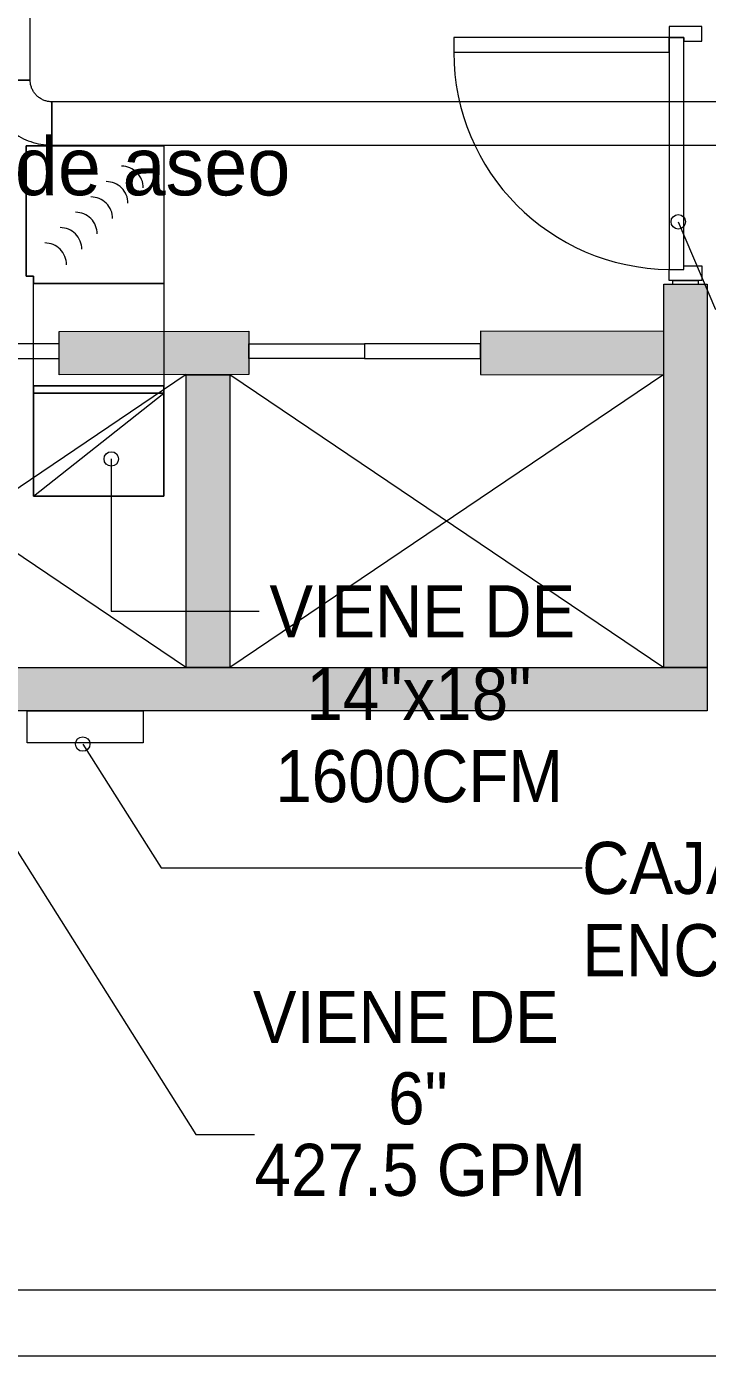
# Model space of a CAD drawing. Header units: metres. Extents: x 32 to 132, y -29 to 44.
# Drawn here: x 66.303 to 68.654, y -16.57 to -11.971 of the extents above; entities that cross this region are included whole.
import ezdxf

# ---------------------------------------------------------------- set-up
doc = ezdxf.new("R2010")
doc.units = ezdxf.units.M
doc.header["$LTSCALE"] = 100
doc.linetypes.add('Hidden 1_5', pattern=[0.0022, 0.0015, -0.0007])
doc.layers.add('A-DETL', color=7, linetype='Continuous', lineweight=9, true_color=0x00a600)
for name, color, linetype, lineweight in [('A-GENM', 7, 'Continuous', 18), ('A-WALL', 8, 'Continuous', 9), ('Arqui', 8, 'Continuous', 0), ('G-ANNO-TEXT', 7, 'Continuous', 9), ('M-HVAC-DUCT', 7, 'Continuous', 18), ('M-HVAC-DUCT-ANNO', 7, 'Hidden 1_5', 18), ('M-HVAC-DUCT-IDEN', 7, 'Continuous', 9), ('P-PIPE-IDEN', 7, 'Continuous', 9)]:
    doc.layers.add(name, color=color, linetype=linetype, lineweight=lineweight)
doc.styles.add('SansSerif_2', font='SANSS__.TTF', dxfattribs={"width": 0.9, "height": 0.18})

# ---------------------------------------------------------------- blocks, each defined once
blk = doc.blocks.new('A$C648cc0e8')
at = {"layer": 'Arqui', "ltscale": 0.03}
h = blk.add_hatch(color=256, dxfattribs=at)
h.dxf.hatch_style = 1
h.paths.add_polyline_path([(24.0211, 17.3004), (24.0211, 17.1504), (24.3693, 17.1504), (24.3693, 17.3004)])
h.paths.add_polyline_path([(24.3693, 17.3004), (24.5193, 17.3004), (24.5193, 15.9507), (24.3693, 15.9507)])
h.paths.add_polyline_path([(27.0808, 15.8004), (27.0808, 15.9504), (24.0211, 15.9508), (24.0211, 15.8007)])
h.paths.add_polyline_path([(23.6711, 11.1767), (23.6711, 15.8014), (23.5211, 15.8014), (23.5211, 11.5421), (23.5211, 11.1767)])
h.paths.add_polyline_path([(27.0808, 12.626), (26.9307, 12.626), (26.9307, 15.8004), (27.0808, 15.8004)])
h.paths.add_polyline_path([(25.6805, 12.776), (25.6807, 11.0864), (25.8307, 11.0864), (25.8305, 12.776)])
h.paths.add_polyline_path([(25.8307, 11.0864), (25.9807, 11.0866), (25.9807, 11.2367), (25.8307, 11.2365)])
h.paths.add_polyline_path([(27.0808, 11.2366), (26.9307, 11.2366), (26.9307, 10.5869), (27.0807, 10.5869)])
h.paths.add_polyline_path([(26.8808, 11.0864), (26.9307, 11.0866), (26.9307, 11.2367), (26.8808, 11.2364)])
h.paths.add_polyline_path([(26.9308, 9.3869), (26.9308, 8.892), (27.0808, 8.892), (27.0808, 9.3869)])
h.paths.add_polyline_path([(23.5211, 8.742), (27.0808, 8.742), (27.0808, 8.892), (24.0211, 8.892), (24.0211, 8.7766), (23.5211, 8.7766)])
h.paths.add_polyline_path([(30.3965, 11.2366), (30.3965, 11.0866), (29.8301, 11.0866), (29.8301, 8.722), (29.68, 8.722), (29.68, 11.2366)])
h.paths.add_polyline_path([(32.9489, 11.2366), (32.9489, 11.0866), (32.5211, 11.0866), (32.5211, 11.1766), (32.0211, 11.1766), (32.0211, 11.0866), (31.5965, 11.0866), (31.5965, 11.2366)])
h.paths.add_polyline_path([(29.8301, 8.722), (36.8726, 8.722), (36.8726, 8.8747), (29.8301, 8.8747)])
h.paths.add_polyline_path([(35.1481, 11.2366), (35.1481, 11.0866), (34.1489, 11.0866), (34.1489, 11.2366)])
h.paths.add_polyline_path([(34.5735, 8.8747), (34.7235, 8.8747), (34.7235, 11.0866), (34.5735, 11.0866), (34.5735, 11.0886), (34.5735, 8.8747), (34.5734, 8.8747)])
h.paths.add_polyline_path([(36.3481, 11.2366), (36.3481, 11.0866), (36.8726, 11.0866), (36.8726, 8.722), (37.0227, 8.722), (37.0227, 11.2366)])
h.paths.add_polyline_path([(40.0187, 8.8766), (43.8199, 8.8766), (43.8199, 8.7266), (39.4687, 8.7265), (39.4687, 11.1756), (39.5187, 11.1757), (39.5187, 8.7757), (40.0187, 8.7757)])
h.paths.add_polyline_path([(43.254, 10.3802), (43.254, 8.8766), (43.104, 8.8766), (43.1039, 10.3802)], flags=17)
h.paths.add_polyline_path([(43.254, 10.3802), (43.6699, 10.3803), (43.6699, 10.2302), (43.254, 10.2302)], flags=17)
h.paths.add_polyline_path([(43.8199, 10.3803), (43.8199, 8.8766), (43.6699, 8.8766), (43.6699, 10.3803)])
h.paths.add_polyline_path([(39.6322, 11.1753), (39.6322, 14.7882), (39.4687, 14.7882), (39.4687, 11.176)])
h.paths.add_polyline_path([(40.6752, 12.6961), (43.6699, 12.6961), (43.6699, 12.5461), (40.6752, 12.5461)])
h.paths.add_polyline_path([(41.1272, 13.6353), (41.1272, 12.6961), (41.2772, 12.6961), (41.2772, 13.6353)])
h.paths.add_polyline_path([(39.7688, 12.6961), (39.6322, 12.6961), (39.6322, 12.5461), (39.7688, 12.5461)])
h.paths.add_polyline_path([(43.8199, 14.7882), (43.8199, 13.5844), (43.6699, 13.5844), (43.6699, 14.7882)])
h.paths.add_polyline_path([(41.1208, 14.7882), (43.6699, 14.7882), (43.6699, 14.6382), (41.1208, 14.6381)])
h.paths.add_polyline_path([(41.1271, 18.5566), (41.1272, 16.9957), (41.2772, 16.9957), (41.2771, 18.5566)])
h.paths.add_polyline_path([(42.892, 18.5529), (41.1271, 18.5567), (41.1271, 18.7068), (42.8929, 18.7027)])
h.paths.add_polyline_path([(38.6235, 17.3022), (34.972, 17.3022), (34.972, 17.1522), (38.6235, 17.1522)])
h.paths.add_polyline_path([(36.9227, 14.7882), (36.7726, 14.7882), (36.7726, 16.1132), (36.9226, 16.1132)])
h.paths.add_polyline_path([(36.7726, 15.7996), (36.7726, 15.9496), (36.1389, 15.9502), (36.1389, 15.8002)])
h.paths.add_polyline_path([(29.68, 14.7882), (36.9227, 14.7882), (36.9227, 14.6382), (29.68, 14.6382)])
h.paths.add_polyline_path([(35.2735, 14.7883), (35.1235, 14.7883), (35.1234, 15.8), (35.2734, 15.8)])
h.paths.add_polyline_path([(34.6849, 15.7998), (34.6849, 15.9499), (35.3389, 15.9502), (35.3389, 15.8002)])
h.paths.add_polyline_path([(33.3211, 15.8001), (33.3211, 15.9501), (33.8849, 15.9504), (33.8849, 15.8004)])
h.paths.add_polyline_path([(33.6243, 14.7884), (33.4743, 14.7884), (33.4742, 15.8002), (33.6243, 15.8002)])
h.paths.add_polyline_path([(29.68, 15.8001), (29.68, 15.9501), (32.0211, 15.9504), (32.0211, 15.8004)])
h.paths.add_polyline_path([(29.6802, 14.7882), (29.68, 15.8001), (29.8301, 15.8001), (29.8302, 14.7882)])
h.paths.add_polyline_path([(34.972, 17.3022), (34.9722, 20.0011), (35.1224, 20.0011), (35.1221, 17.3022)])
h.paths.add_polyline_path([(43.0199, 20.1511), (34.972, 20.1511), (34.972, 20.0011), (43.0199, 20.0011)])
at = {"layer": 'Arqui'}
for p, q in [((33.6244, 15.8008), (35.124, 14.7885)), ((35.1235, 15.8007), (33.6244, 14.7884)), ((35.2735, 15.8007), (36.7731, 14.7884)), ((36.7726, 15.8006), (35.2735, 14.7883))]:
    blk.add_line(p, q, dxfattribs=at)
for points in [[(36.8419, 16.9522), (36.9037, 16.9522), (36.9037, 17.0029), (36.7912, 17.0029), (36.7912, 16.9649), (36.8419, 16.9649), (36.8419, 16.9522)], [(36.8419, 16.1766), (36.9037, 16.1766), (36.9037, 16.1259), (36.7912, 16.1259), (36.7912, 16.1639), (36.8419, 16.1639), (36.8419, 16.1766)], [(36.8039, 16.1132), (36.8039, 16.1259), (36.8911, 16.1259), (36.8911, 16.1132)]]:
    blk.add_lwpolyline(points, dxfattribs=at)
for points in [[(36.7912, 16.9142), (36.7912, 16.9649), (36.0471, 16.9649), (36.0471, 16.9142)], [(36.8419, 16.9649), (36.7912, 16.9649), (36.7912, 16.1639), (36.8419, 16.1639)], [(36.9227, 14.7882), (36.7726, 14.7882), (36.7726, 16.1132), (36.9226, 16.1132)], [(29.68, 14.7882), (36.9227, 14.7882), (36.9227, 14.6382), (29.68, 14.6382)]]:
    blk.add_lwpolyline(points, close=True, dxfattribs=at)
for points, elevation in [([(34.6849, 15.7998), (34.6849, 15.9499), (35.3389, 15.9502), (35.3389, 15.8002)], -2415.091), ([(36.7726, 15.7996), (36.7726, 15.9496), (36.1389, 15.9502), (36.1389, 15.8002)], -2415.091), ([(34.2849, 15.9068), (34.2849, 15.8561), (34.6849, 15.8561), (34.6849, 15.9068)], -2415.091), ([(35.7389, 15.9068), (35.7389, 15.8561), (35.3389, 15.8561), (35.3389, 15.9068)], -2415.091), ([(35.7389, 15.9068), (35.7389, 15.8561), (36.1389, 15.8561), (36.1389, 15.9068)], -2415.091), ([(35.2735, 14.7883), (35.1235, 14.7883), (35.1234, 15.8), (35.2734, 15.8)], 1207.5455)]:
    blk.add_lwpolyline(points, close=True, dxfattribs=dict(at, elevation=elevation))
blk.add_arc((36.798, 16.9148), 0.7509, 180.044, 269.4867, dxfattribs=at)
blk.add_text('Cuarto de aseo', height=0.2, rotation=359.9331, dxfattribs=at).set_placement((33.6541, 16.4216))
blk = doc.blocks.new('M_Round Elbow - 1 D PVC-1977997-NIVEL 05')
at = {"layer": 'M-HVAC-DUCT', "color": 3, "true_color": 0x00ff00}
for p, q in [((0, 0.15), (-0.075, 0.15)), ((0, 0.15), (-0.075, 0.15)), ((0.075, 0.15), (0, 0.15)), ((0.075, 0.15), (0, 0.15)), ((-0.15, 0.075), (-0.15, 0)), ((-0.15, 0.075), (-0.15, 0)), ((-0.15, 0), (-0.15, -0.075)), ((-0.15, 0), (-0.15, -0.075))]:
    blk.add_line(p, q, dxfattribs=at)
at = {"layer": 'M-HVAC-DUCT', "color": 3, "true_color": 0x00ff00, "flags": 128}
for points in [[(-0.075, 0.15), (-0.0751, 0.147), (-0.0752, 0.144), (-0.0755, 0.141), (-0.076, 0.1381), (-0.0765, 0.1351), (-0.0771, 0.1322), (-0.0779, 0.1293), (-0.0788, 0.1264), (-0.0798, 0.1236), (-0.0809, 0.1208), (-0.0821, 0.1181), (-0.0835, 0.1154), (-0.0849, 0.1127), (-0.0865, 0.1102), (-0.0881, 0.1077), (-0.0898, 0.1052), (-0.0917, 0.1028), (-0.0936, 0.1005), (-0.0956, 0.0983), (-0.0977, 0.0962), (-0.0999, 0.0942), (-0.1022, 0.0922), (-0.1046, 0.0903), (-0.107, 0.0886), (-0.1095, 0.0869), (-0.112, 0.0853), (-0.1147, 0.0839), (-0.1173, 0.0825), (-0.12, 0.0812), (-0.1228, 0.0801), (-0.1256, 0.0791), (-0.1285, 0.0781), (-0.1314, 0.0773), (-0.1343, 0.0767), (-0.1373, 0.0761), (-0.1402, 0.0756), (-0.1432, 0.0753), (-0.1462, 0.0751), (-0.1492, 0.075), (-0.15, 0.075)], [(-0.15, -0.075), (-0.141, -0.0748), (-0.132, -0.0743), (-0.1231, -0.0734), (-0.1142, -0.0721), (-0.1053, -0.0705), (-0.0965, -0.0686), (-0.0878, -0.0662), (-0.0792, -0.0636), (-0.0707, -0.0606), (-0.0624, -0.0572), (-0.0542, -0.0536), (-0.0461, -0.0496), (-0.0382, -0.0453), (-0.0305, -0.0406), (-0.023, -0.0357), (-0.0156, -0.0305), (-0.0085, -0.025), (-0.0016, -0.0192), (0.005, -0.0131), (0.0114, -0.0068), (0.0175, -0.0002), (0.0234, 0.0066), (0.029, 0.0137), (0.0343, 0.021), (0.0393, 0.0284), (0.044, 0.0361), (0.0484, 0.044), (0.0525, 0.052), (0.0563, 0.0601), (0.0597, 0.0685), (0.0628, 0.0769), (0.0656, 0.0855), (0.068, 0.0942), (0.07, 0.1029), (0.0717, 0.1118), (0.0731, 0.1207), (0.0741, 0.1296), (0.0747, 0.1386), (0.075, 0.1476), (0.075, 0.15)]]:
    blk.add_lwpolyline(points, dxfattribs=at)
blk = doc.blocks.new('Rectangular Elbow - Mitered - Single Thickness Vanes - LAMINA-2843408-NIVEL 05')
at = {"layer": 'A-GENM', "color": 4, "true_color": 0x00ffff}
for p, q in [((66.3259, -13.3285), (66.3259, -13.2692)), ((66.7759, -13.3285), (66.7759, -13.2692)), ((66.3259, -13.3704), (66.3259, -13.3111)), ((66.7759, -13.3704), (66.7759, -13.3111)), ((66.3259, -13.4123), (66.3259, -13.353)), ((66.7759, -13.4123), (66.7759, -13.353)), ((66.3259, -13.4542), (66.3259, -13.3949)), ((66.7759, -13.4542), (66.7759, -13.3949)), ((66.3259, -13.4961), (66.3259, -13.4369)), ((66.7759, -13.4961), (66.7759, -13.4369)), ((66.3259, -13.538), (66.3259, -13.4788)), ((66.7759, -13.538), (66.7759, -13.4788))]:
    blk.add_line(p, q, dxfattribs=at)
at = {"layer": 'M-HVAC-DUCT', "color": 4, "true_color": 0x00ffff}
for p, q in [((66.3259, -13.2381), (66.3259, -13.2127)), ((66.7759, -13.2127), (66.3259, -13.2127)), ((66.3259, -13.2127), (66.7759, -13.2127)), ((66.3259, -13.2127), (66.3259, -13.5937)), ((66.7759, -13.2381), (66.3259, -13.2381)), ((66.3259, -13.2381), (66.3259, -13.5937)), ((66.7759, -13.2381), (66.3259, -13.2381)), ((66.7759, -13.5937), (66.7759, -13.2127)), ((66.7759, -13.2127), (66.7759, -13.2381)), ((66.7759, -13.5937), (66.7759, -13.2381)), ((66.3259, -13.5937), (66.7759, -13.5937)), ((66.3259, -13.5937), (66.7759, -13.5937))]:
    blk.add_line(p, q, dxfattribs=at)
blk = doc.blocks.new('M_Rectangular Transition - Angle - 30 LAMINA-V33-NIVEL 05')
at = {"layer": 'M-HVAC-DUCT', "color": 4, "true_color": 0x00ffff}
for p, q in [((66.3259, -13.2381), (66.3259, -13.5937)), ((66.3259, -13.2381), (66.3259, -13.2381)), ((66.3259, -13.5937), (66.3259, -13.2381)), ((66.776, -13.2381), (66.3259, -13.2381)), ((66.3259, -13.2381), (66.7759, -13.2381)), ((66.776, -13.2381), (66.7759, -13.2381)), ((66.7759, -13.2381), (66.7759, -13.5937)), ((66.776, -13.5937), (66.776, -13.2381)), ((66.3259, -13.5937), (66.3259, -13.5937)), ((66.3259, -13.5937), (66.776, -13.5937)), ((66.7759, -13.5937), (66.3259, -13.5937)), ((66.776, -13.5937), (66.7759, -13.5937))]:
    blk.add_line(p, q, dxfattribs=at)
blk = doc.blocks.new('Rectangular Elbow - Mitered - Single Thickness Vanes - LAMINA-2843446-NIVEL 05')
at = {"layer": 'A-GENM', "color": 4, "true_color": 0x00ffff}
for centre in [(-0.1856, 0.1856), (-0.1856, 0.1856), (-0.1326, 0.1326), (-0.1326, 0.1326), (-0.0796, 0.0795), (-0.0796, 0.0795), (-0.0265, 0.0265), (-0.0265, 0.0265), (0.0265, -0.0265), (0.0265, -0.0265), (0.0796, -0.0795), (0.0796, -0.0795)]:
    blk.add_arc(centre, 0.075, 270, 0.0071, dxfattribs=at)
at = {"layer": 'M-HVAC-DUCT', "color": 4, "true_color": 0x00ffff}
for p, q in [((0.225, 0.2505), (-0.225, 0.2504)), ((-0.225, 0.2504), (0.225, 0.2505)), ((-0.225, 0.225), (-0.225, 0.2504)), ((-0.225, 0.2504), (-0.225, 0.225)), ((0.225, -0.225), (0.225, 0.2505)), ((0.225, 0.2505), (0.225, -0.225)), ((-0.2504, 0.225), (-0.2504, -0.225)), ((-0.2504, -0.225), (-0.2504, 0.225)), ((-0.2504, 0.225), (-0.225, 0.225)), ((-0.225, 0.225), (-0.2504, 0.225)), ((0.225, -0.225), (-0.2504, -0.225)), ((0.225, -0.225), (-0.2504, -0.225))]:
    blk.add_line(p, q, dxfattribs=at)

msp = doc.modelspace()

# ---------------------------------------------------------------- linework, layer by layer
at = {"layer": 'A-DETL', "color": 1, "true_color": 0xff0000}
for p, q in [((66.3046, -14.3361), (66.7046, -14.3361)), ((66.3046, -14.4461), (66.3046, -14.3361)), ((66.7046, -14.3361), (66.7046, -14.4461)), ((66.7046, -14.4461), (66.3046, -14.4461))]:
    msp.add_line(p, q, dxfattribs=at)
at = {"layer": 'G-ANNO-TEXT'}
for p, q in [((68.553, -12.6459), (68.6811, -12.9493)), ((66.5949, -13.4654), (66.5949, -13.9918)), ((66.5949, -13.9918), (67.1053, -13.9918)), ((66.4964, -14.4506), (66.7677, -14.8786)), ((66.7677, -14.8786), (68.2211, -14.8786))]:
    msp.add_line(p, q, dxfattribs=at)
for centre in [(68.553, -12.6459), (66.5949, -13.4654), (66.4964, -14.4506)]:
    msp.add_circle(centre, 0.025, dxfattribs=at)
at = {"layer": 'M-HVAC-DUCT', "color": 3, "true_color": 0x00ff00}
for p, q in [((66.3148, -12.1561), (66.3148, -11.3321)), ((66.1648, -12.1561), (66.3148, -12.1561)), ((73.0079, -12.2311), (66.3898, -12.2311)), ((66.3898, -12.2311), (66.3898, -12.3811)), ((66.3898, -12.3811), (73.0079, -12.3811)), ((59.1216, -16.3368), (70.0454, -16.3368)), ((70.0454, -16.5654), (59.1216, -16.5654))]:
    msp.add_line(p, q, dxfattribs=at)
at = {"layer": 'M-HVAC-DUCT', "color": 4, "true_color": 0x00ffff}
for p, q in [((66.3259, -13.2126), (66.326, -12.8588)), ((66.326, -12.8588), (66.776, -12.8589)), ((66.776, -12.8589), (66.7759, -13.2127)), ((66.3259, -13.2126), (66.7759, -13.2127))]:
    msp.add_line(p, q, dxfattribs=at)
at = {"layer": 'M-HVAC-DUCT-ANNO', "color": 4, "linetype": 'Continuous', "true_color": 0x00ffff}
for p, q in [((66.3259, -13.2381), (66.776, -13.2381)), ((66.3259, -13.5937), (66.3259, -13.2381)), ((66.3259, -13.5937), (66.776, -13.2381)), ((66.776, -13.2381), (66.776, -13.5937)), ((66.776, -13.5937), (66.3259, -13.5937))]:
    msp.add_line(p, q, dxfattribs=at)
at = {"layer": 'P-PIPE-IDEN'}
for p, q in [((65.6655, -13.8629), (66.887, -15.7995)), ((66.887, -15.7995), (67.0899, -15.7995))]:
    msp.add_line(p, q, dxfattribs=at)

# ---------------------------------------------------------------- block references
at = {"layer": 'A-WALL'}
msp.add_blockref('A$C648cc0e8', (31.7306, -28.9743), dxfattribs=at)
at = {"layer": 'M-HVAC-DUCT', "color": 3, "true_color": 0x00ff00, "rotation": 270}
msp.add_blockref('M_Round Elbow - 1 D PVC-1977997-NIVEL 05', (66.2398, -12.3061), dxfattribs=at)
at = {"layer": 'M-HVAC-DUCT', "color": 4, "true_color": 0x00ffff, "rotation": 89.9928752548148}
msp.add_blockref('Rectangular Elbow - Mitered - Single Thickness Vanes - LAMINA-2843446-NIVEL 05', (66.551, -12.6084), dxfattribs=at)
at = {"layer": 'M-HVAC-DUCT', "color": 4, "true_color": 0x00ffff}
for name in ['Rectangular Elbow - Mitered - Single Thickness Vanes - LAMINA-2843408-NIVEL 05', 'M_Rectangular Transition - Angle - 30 LAMINA-V33-NIVEL 05']:
    msp.add_blockref(name, (0, 0), dxfattribs=at)

# ---------------------------------------------------------------- texts
at = {"layer": 'G-ANNO-TEXT', "char_height": 0.18, "attachment_point": 1, "style": 'SansSerif_2'}
for s, insert, width in [('VIENE DE', (67.141, -13.9018), 1.255443), ('CAJA DE ', (68.2211, -14.7886), 1.212152), ('ENCLAVAMIENTO', (68.2211, -15.073), 2.30886), ('VIENE DE', (67.0839, -15.3034), 1.255443)]:
    msp.add_mtext(s, dxfattribs=dict(at, insert=insert, width=width))
at = {"layer": 'M-HVAC-DUCT-IDEN', "char_height": 0.18, "attachment_point": 1, "style": 'SansSerif_2'}
for s, insert, width in [('14"x18"', (67.2686, -14.187), 0.930759), ('1600CFM', (67.1614, -14.4714), 1.190506)]:
    msp.add_mtext(s, dxfattribs=dict(at, insert=insert, width=width))
at = {"layer": 'P-PIPE-IDEN', "char_height": 0.18, "attachment_point": 1, "style": 'SansSerif_2'}
for s, insert, width in [('6"', (67.5511, -15.585), 0.245316), ('427.5 GPM', (67.0899, -15.8319), 1.36367)]:
    msp.add_mtext(s, dxfattribs=dict(at, insert=insert, width=width))

doc.saveas('drawing.dxf')
